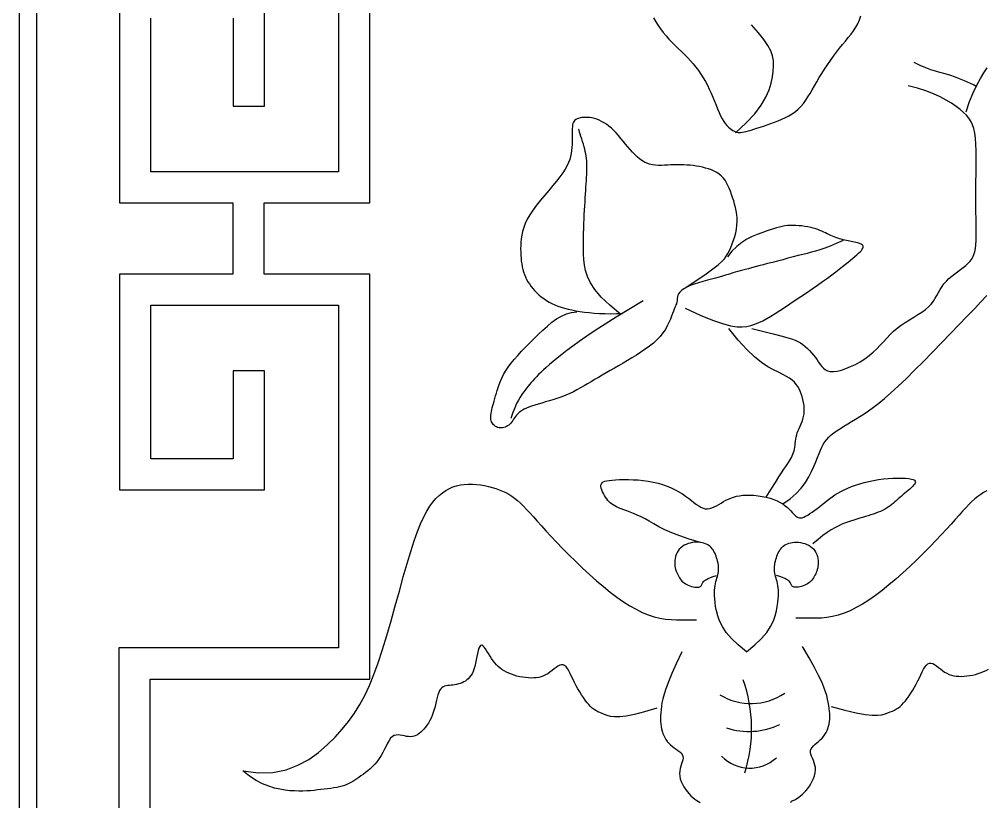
# Model space of a CAD drawing. Extents: x -66030 to 95157, y -13132 to 45879.
# Drawn here: x -26353.4 to -26138.9, y 32198.7 to 32372.2 of the extents above; entities that cross this region are included whole.
import ezdxf

# ---------------------------------------------------------------- set-up
doc = ezdxf.new("R2010")
doc.units = 0
doc.header["$LTSCALE"] = 100
doc.header["$MEASUREMENT"] = 0
for name, color, linetype in [('3', 11, 'CONTINUOUS'), ('4', 121, 'CONTINUOUS'), ('7', 105, 'CONTINUOUS')]:
    doc.layers.add(name, color=color, linetype=linetype)

msp = doc.modelspace()

# ---------------------------------------------------------------- linework, layer by layer
at = {"layer": '3'}
msp.add_lwpolyline([(-26349.53, 31903.86), (-26349.53, 32585.08), (-26033.83, 32585.08), (-26033.83, 31903.86)], close=True, dxfattribs=at)
at = {"layer": '4'}
msp.add_lwpolyline([(-26353.38, 31900.01), (-26353.38, 32588.93), (-26029.98, 32588.93), (-26029.98, 31900.01)], close=True, dxfattribs=at)
at = {"layer": '7'}
for points in [[(-26324.36, 32040.05), (-26324.36, 32225.86), (-26275.68, 32225.86), (-26275.68, 32315.67), (-26299.13, 32315.67), (-26299.13, 32331.43), (-26275.68, 32331.43), (-26275.68, 32414.32), (-26324.36, 32414.32), (-26324.36, 32459.86), (-26207.81, 32459.86), (-26207.81, 32490.47), (-26191.68, 32490.47), (-26175.55, 32490.47), (-26175.55, 32459.86), (-26059, 32459.86)], [(-26282.61, 32407.39), (-26282.61, 32338.36), (-26324.23, 32338.36), (-26324.23, 32372.39)], [(-26331.16, 32379.32), (-26331.16, 32331.43), (-26306.06, 32331.43), (-26306.06, 32315.67), (-26331.16, 32315.67), (-26331.16, 32267.79), (-26299.05, 32267.79), (-26299.05, 32294.23), (-26305.98, 32294.23), (-26305.98, 32274.72), (-26324.23, 32274.72), (-26324.23, 32308.74), (-26282.61, 32308.74), (-26282.61, 32232.79), (-26331.29, 32232.79), (-26331.29, 32033.12)], [(-26305.98, 32372.39), (-26305.98, 32352.87), (-26299.05, 32352.87), (-26299.05, 32379.32)], [(-26212.75, 32372.47), (-26212.28, 32371.64), (-26211.77, 32370.83), (-26211.22, 32370.02), (-26210.63, 32369.25), (-26210.01, 32368.49), (-26209.36, 32367.77), (-26208.68, 32367.06), (-26208, 32366.38), (-26207.3, 32365.71), (-26206.6, 32365.04), (-26205.92, 32364.37), (-26205.24, 32363.69), (-26204.59, 32362.99), (-26203.97, 32362.27), (-26203.38, 32361.54), (-26202.81, 32360.78), (-26202.28, 32360), (-26201.77, 32359.2), (-26201.29, 32358.37), (-26200.84, 32357.53), (-26200.42, 32356.66), (-26200.01, 32355.78), (-26199.64, 32354.88), (-26199.27, 32354), (-26198.92, 32353.13), (-26198.58, 32352.29), (-26198.25, 32351.5), (-26197.91, 32350.77), (-26197.57, 32350.11), (-26197.22, 32349.53), (-26196.87, 32349.03), (-26196.52, 32348.61), (-26196.16, 32348.25), (-26195.82, 32347.95), (-26195.49, 32347.71), (-26195.16, 32347.51), (-26194.86, 32347.36), (-26194.58, 32347.24), (-26194.31, 32347.15), (-26194.03, 32347.1), (-26193.74, 32347.07), (-26193.43, 32347.09), (-26193.09, 32347.13), (-26192.7, 32347.2), (-26192.25, 32347.31), (-26191.73, 32347.44), (-26191.15, 32347.61), (-26190.52, 32347.8), (-26189.84, 32348.01), (-26189.12, 32348.24), (-26188.37, 32348.5), (-26187.59, 32348.77), (-26186.78, 32349.05), (-26185.97, 32349.35), (-26185.15, 32349.67), (-26184.34, 32350.01), (-26183.54, 32350.38), (-26182.77, 32350.79), (-26182.03, 32351.23), (-26181.33, 32351.72), (-26180.68, 32352.26), (-26180.09, 32352.86), (-26179.55, 32353.5), (-26179.04, 32354.2), (-26178.55, 32354.94), (-26178.08, 32355.73), (-26177.6, 32356.56), (-26177.11, 32357.42), (-26176.6, 32358.31), (-26176.04, 32359.24), (-26175.46, 32360.18), (-26174.85, 32361.14), (-26174.21, 32362.1), (-26173.56, 32363.04), (-26172.89, 32363.97), (-26172.22, 32364.88), (-26171.55, 32365.74), (-26170.88, 32366.56), (-26170.23, 32367.35), (-26169.59, 32368.11), (-26168.99, 32368.86), (-26168.44, 32369.62), (-26167.93, 32370.39), (-26167.48, 32371.19), (-26167.1, 32372.02), (-26166.79, 32372.91)], [(-26194.63, 32346.99), (-26192.23, 32349.18), (-26190.34, 32351.23), (-26188.9, 32353.13), (-26187.85, 32354.89), (-26187.12, 32356.52), (-26186.66, 32358.02), (-26186.38, 32359.41), (-26186.23, 32360.67), (-26186.17, 32361.84), (-26186.21, 32362.94), (-26186.4, 32364.03), (-26186.78, 32365.15), (-26187.4, 32366.36), (-26188.29, 32367.69), (-26189.49, 32369.19), (-26191.05, 32370.92)], [(-26141.24, 32357.29), (-26141.84, 32357.6), (-26142.48, 32357.91), (-26143.15, 32358.23), (-26143.84, 32358.54), (-26144.56, 32358.85), (-26145.29, 32359.15), (-26146.05, 32359.43), (-26146.83, 32359.68), (-26147.62, 32359.91), (-26148.44, 32360.13), (-26149.32, 32360.37), (-26150.26, 32360.65), (-26151.28, 32360.98), (-26152.4, 32361.4), (-26153.64, 32361.92), (-26155.01, 32362.57)], [(-26143.46, 32351.67), (-26142.71, 32353.91), (-26141.92, 32355.86), (-26141.11, 32357.55), (-26140.31, 32359.01), (-26139.54, 32360.28), (-26138.81, 32361.38)], [(-26190.96, 32303.57), (-26188.34, 32302.92), (-26186.23, 32302.4), (-26184.55, 32301.97), (-26183.23, 32301.62), (-26182.21, 32301.31), (-26181.41, 32301.03), (-26180.77, 32300.74), (-26180.21, 32300.42), (-26179.67, 32300.05), (-26179.16, 32299.64), (-26178.66, 32299.19), (-26178.18, 32298.7), (-26177.73, 32298.2), (-26177.29, 32297.68), (-26176.89, 32297.15), (-26176.51, 32296.63), (-26176.17, 32296.11), (-26175.83, 32295.62), (-26175.48, 32295.18), (-26175.1, 32294.78), (-26174.67, 32294.46), (-26174.17, 32294.22), (-26173.58, 32294.08), (-26172.88, 32294.06), (-26172.05, 32294.16), (-26171.13, 32294.39), (-26170.13, 32294.72), (-26169.08, 32295.14), (-26168.01, 32295.65), (-26166.95, 32296.24), (-26165.92, 32296.89), (-26164.96, 32297.59), (-26164.08, 32298.33), (-26163.27, 32299.1), (-26162.51, 32299.88), (-26161.78, 32300.67), (-26161.06, 32301.46), (-26160.33, 32302.23), (-26159.57, 32302.98), (-26158.76, 32303.68), (-26157.88, 32304.34), (-26156.96, 32304.96), (-26156.02, 32305.54), (-26155.08, 32306.11), (-26154.16, 32306.67), (-26153.29, 32307.23), (-26152.5, 32307.79), (-26151.8, 32308.38), (-26151.21, 32309), (-26150.72, 32309.63), (-26150.3, 32310.29), (-26149.93, 32310.95), (-26149.57, 32311.61), (-26149.21, 32312.26), (-26148.82, 32312.9), (-26148.38, 32313.51), (-26147.86, 32314.1), (-26147.28, 32314.66), (-26146.66, 32315.19), (-26146.01, 32315.7), (-26145.36, 32316.19), (-26144.72, 32316.67), (-26144.12, 32317.13), (-26143.56, 32317.57), (-26143.08, 32318.01), (-26142.66, 32318.46), (-26142.3, 32318.92), (-26142, 32319.43), (-26141.75, 32319.99), (-26141.56, 32320.62), (-26141.42, 32321.35), (-26141.32, 32322.17), (-26141.25, 32323.11), (-26141.23, 32324.17), (-26141.22, 32325.33), (-26141.24, 32326.61), (-26141.26, 32327.98), (-26141.29, 32329.44), (-26141.31, 32331), (-26141.32, 32332.64), (-26141.31, 32334.36), (-26141.29, 32336.13), (-26141.27, 32337.9), (-26141.25, 32339.66), (-26141.25, 32341.36), (-26141.27, 32342.97), (-26141.33, 32344.46), (-26141.42, 32345.79), (-26141.57, 32346.94), (-26141.78, 32347.93), (-26142.05, 32348.79), (-26142.41, 32349.55), (-26142.85, 32350.24), (-26143.39, 32350.88), (-26144.03, 32351.51), (-26144.79, 32352.15), (-26145.68, 32352.83), (-26146.7, 32353.54), (-26147.87, 32354.26), (-26149.2, 32354.97), (-26150.69, 32355.67), (-26152.37, 32356.32), (-26154.23, 32356.92), (-26156.29, 32357.44)], [(-26205.74, 32312.6), (-26203.15, 32314.33), (-26201.13, 32315.72), (-26199.6, 32316.83), (-26198.46, 32317.72), (-26197.65, 32318.45), (-26197.07, 32319.07), (-26196.65, 32319.65), (-26196.31, 32320.24), (-26195.97, 32320.88), (-26195.64, 32321.59), (-26195.33, 32322.35), (-26195.04, 32323.15), (-26194.78, 32323.97), (-26194.56, 32324.81), (-26194.39, 32325.65), (-26194.28, 32326.49), (-26194.24, 32327.31), (-26194.26, 32328.12), (-26194.34, 32328.91), (-26194.46, 32329.68), (-26194.62, 32330.44), (-26194.8, 32331.19), (-26195.01, 32331.92), (-26195.24, 32332.64), (-26195.47, 32333.35), (-26195.72, 32334.03), (-26195.98, 32334.7), (-26196.27, 32335.33), (-26196.58, 32335.93), (-26196.93, 32336.48), (-26197.32, 32337), (-26197.75, 32337.46), (-26198.23, 32337.86), (-26198.76, 32338.21), (-26199.33, 32338.52), (-26199.93, 32338.78), (-26200.56, 32339), (-26201.22, 32339.19), (-26201.89, 32339.35), (-26202.57, 32339.49), (-26203.26, 32339.61), (-26203.96, 32339.71), (-26204.66, 32339.79), (-26205.36, 32339.85), (-26206.07, 32339.89), (-26206.78, 32339.91), (-26207.49, 32339.91), (-26208.21, 32339.9), (-26208.92, 32339.87), (-26209.63, 32339.82), (-26210.33, 32339.79), (-26211.02, 32339.76), (-26211.7, 32339.76), (-26212.37, 32339.8), (-26213.02, 32339.89), (-26213.64, 32340.03), (-26214.24, 32340.25), (-26214.81, 32340.52), (-26215.37, 32340.86), (-26215.91, 32341.25), (-26216.44, 32341.7), (-26216.96, 32342.19), (-26217.47, 32342.72), (-26217.98, 32343.29), (-26218.49, 32343.89), (-26219, 32344.51), (-26219.51, 32345.14), (-26220.03, 32345.76), (-26220.55, 32346.38), (-26221.07, 32346.97), (-26221.59, 32347.53), (-26222.12, 32348.04), (-26222.66, 32348.49), (-26223.2, 32348.89), (-26223.75, 32349.24), (-26224.29, 32349.54), (-26224.83, 32349.79), (-26225.36, 32349.99), (-26225.89, 32350.15), (-26226.4, 32350.28), (-26226.9, 32350.36), (-26227.39, 32350.41), (-26227.85, 32350.42), (-26228.29, 32350.4), (-26228.71, 32350.36), (-26229.08, 32350.28), (-26229.43, 32350.19), (-26229.73, 32350.07), (-26229.99, 32349.93), (-26230.2, 32349.77), (-26230.38, 32349.58), (-26230.53, 32349.35), (-26230.64, 32349.08), (-26230.72, 32348.77), (-26230.78, 32348.4), (-26230.82, 32347.97), (-26230.83, 32347.48), (-26230.84, 32346.94), (-26230.83, 32346.35), (-26230.83, 32345.73), (-26230.84, 32345.08), (-26230.85, 32344.42), (-26230.89, 32343.75), (-26230.95, 32343.09), (-26231.04, 32342.43), (-26231.18, 32341.77), (-26231.37, 32341.11), (-26231.63, 32340.42), (-26231.96, 32339.71), (-26232.38, 32338.95), (-26232.9, 32338.13), (-26233.53, 32337.25), (-26234.27, 32336.3), (-26235.1, 32335.29), (-26235.99, 32334.23), (-26236.91, 32333.15), (-26237.82, 32332.05), (-26238.69, 32330.96), (-26239.49, 32329.88), (-26240.18, 32328.84), (-26240.76, 32327.85), (-26241.21, 32326.9), (-26241.56, 32326), (-26241.81, 32325.14), (-26241.99, 32324.31), (-26242.11, 32323.51), (-26242.18, 32322.74), (-26242.22, 32321.99), (-26242.24, 32321.26), (-26242.23, 32320.56), (-26242.21, 32319.87), (-26242.16, 32319.2), (-26242.09, 32318.54), (-26242, 32317.91), (-26241.89, 32317.3), (-26241.75, 32316.7), (-26241.58, 32316.13), (-26241.39, 32315.57), (-26241.17, 32315.03), (-26240.91, 32314.5), (-26240.63, 32313.98), (-26240.31, 32313.48), (-26239.96, 32312.98), (-26239.57, 32312.5), (-26239.15, 32312.02), (-26238.69, 32311.55), (-26238.19, 32311.09), (-26237.66, 32310.65), (-26237.11, 32310.23), (-26236.53, 32309.84), (-26235.92, 32309.47), (-26235.29, 32309.13), (-26234.64, 32308.82), (-26233.97, 32308.55), (-26233.26, 32308.3), (-26232.52, 32308.08), (-26231.74, 32307.88), (-26230.91, 32307.7), (-26230.03, 32307.53), (-26229.1, 32307.38), (-26228.1, 32307.25), (-26227.05, 32307.12), (-26225.93, 32307.02), (-26224.77, 32306.94), (-26223.56, 32306.89), (-26222.3, 32306.88), (-26221, 32306.9), (-26219.66, 32306.96)], [(-26220.02, 32306.73), (-26222.47, 32308.76), (-26224.36, 32310.58), (-26225.77, 32312.24), (-26226.77, 32313.74), (-26227.44, 32315.13), (-26227.85, 32316.43), (-26228.08, 32317.67), (-26228.2, 32318.87), (-26228.27, 32320.06), (-26228.32, 32321.25), (-26228.33, 32322.41), (-26228.32, 32323.56), (-26228.3, 32324.69), (-26228.26, 32325.79), (-26228.22, 32326.86), (-26228.17, 32327.89), (-26228.12, 32328.89), (-26228.07, 32329.85), (-26228.01, 32330.78), (-26227.96, 32331.67), (-26227.91, 32332.54), (-26227.86, 32333.37), (-26227.81, 32334.17), (-26227.76, 32334.95), (-26227.71, 32335.7), (-26227.66, 32336.42), (-26227.62, 32337.12), (-26227.58, 32337.8), (-26227.56, 32338.44), (-26227.54, 32339.07), (-26227.54, 32339.67), (-26227.56, 32340.24), (-26227.59, 32340.79), (-26227.64, 32341.31), (-26227.72, 32341.83), (-26227.81, 32342.34), (-26227.91, 32342.86), (-26228.04, 32343.38), (-26228.18, 32343.92), (-26228.34, 32344.48), (-26228.51, 32345.06), (-26228.69, 32345.64), (-26228.86, 32346.21), (-26229.03, 32346.73), (-26229.17, 32347.17), (-26229.29, 32347.52), (-26229.36, 32347.75), (-26229.39, 32347.83)], [(-26205.73, 32308.08), (-26202.43, 32306.59), (-26199.72, 32305.48), (-26197.51, 32304.71), (-26195.72, 32304.22), (-26194.27, 32303.98), (-26193.09, 32303.93), (-26192.08, 32304.04), (-26191.17, 32304.26), (-26190.3, 32304.54), (-26189.43, 32304.9), (-26188.56, 32305.31), (-26187.68, 32305.78), (-26186.76, 32306.32), (-26185.8, 32306.91), (-26184.79, 32307.57), (-26183.71, 32308.28), (-26182.57, 32309.04), (-26181.36, 32309.85), (-26180.12, 32310.69), (-26178.88, 32311.54), (-26177.64, 32312.39), (-26176.44, 32313.22), (-26175.29, 32314.03), (-26174.23, 32314.79), (-26173.26, 32315.5), (-26172.38, 32316.16), (-26171.59, 32316.77), (-26170.88, 32317.33), (-26170.23, 32317.85), (-26169.63, 32318.33), (-26169.09, 32318.78), (-26168.59, 32319.2), (-26168.13, 32319.6), (-26167.7, 32319.97), (-26167.31, 32320.31), (-26166.98, 32320.63), (-26166.7, 32320.92), (-26166.49, 32321.19), (-26166.35, 32321.43), (-26166.28, 32321.64), (-26166.3, 32321.84), (-26166.39, 32322), (-26166.54, 32322.15), (-26166.74, 32322.28), (-26166.99, 32322.39), (-26167.28, 32322.49), (-26167.59, 32322.58), (-26167.91, 32322.66), (-26168.25, 32322.74), (-26168.59, 32322.8), (-26168.93, 32322.87), (-26169.29, 32322.94), (-26169.65, 32323.01), (-26170.01, 32323.09), (-26170.39, 32323.18), (-26170.76, 32323.27), (-26171.15, 32323.38), (-26171.54, 32323.5), (-26171.93, 32323.63), (-26172.33, 32323.77), (-26172.72, 32323.92), (-26173.11, 32324.08), (-26173.5, 32324.25), (-26173.89, 32324.43), (-26174.27, 32324.61), (-26174.65, 32324.79), (-26175.04, 32324.98), (-26175.44, 32325.16), (-26175.87, 32325.35), (-26176.32, 32325.52), (-26176.81, 32325.69), (-26177.35, 32325.85), (-26177.93, 32326), (-26178.56, 32326.13), (-26179.21, 32326.24), (-26179.88, 32326.33), (-26180.56, 32326.4), (-26181.23, 32326.45), (-26181.88, 32326.47), (-26182.51, 32326.46), (-26183.11, 32326.42), (-26183.68, 32326.34), (-26184.26, 32326.24), (-26184.85, 32326.1), (-26185.49, 32325.92), (-26186.18, 32325.71), (-26186.94, 32325.46), (-26187.81, 32325.17), (-26188.77, 32324.84), (-26189.83, 32324.45), (-26190.94, 32323.98), (-26192.08, 32323.39), (-26193.22, 32322.67), (-26194.34, 32321.79), (-26195.39, 32320.74), (-26196.36, 32319.47)], [(-26170.7, 32323.14), (-26172.26, 32322.45), (-26173.62, 32321.89), (-26174.81, 32321.43), (-26175.87, 32321.07), (-26176.85, 32320.77), (-26177.79, 32320.5), (-26178.72, 32320.26), (-26179.69, 32320.02), (-26180.73, 32319.75), (-26181.83, 32319.47), (-26182.97, 32319.17), (-26184.13, 32318.86), (-26185.28, 32318.56), (-26186.4, 32318.26), (-26187.48, 32317.98), (-26188.48, 32317.71), (-26189.41, 32317.47), (-26190.25, 32317.25), (-26191.03, 32317.05), (-26191.73, 32316.86), (-26192.39, 32316.69), (-26193, 32316.53), (-26193.57, 32316.37), (-26194.12, 32316.22), (-26194.65, 32316.07), (-26195.17, 32315.91), (-26195.7, 32315.75), (-26196.26, 32315.58), (-26196.85, 32315.41), (-26197.5, 32315.22), (-26198.21, 32315.01), (-26199.01, 32314.79), (-26199.89, 32314.56), (-26200.84, 32314.3), (-26201.81, 32314.03), (-26202.79, 32313.73), (-26203.74, 32313.43), (-26204.62, 32313.11), (-26205.41, 32312.77), (-26206.07, 32312.42), (-26206.58, 32312.06), (-26206.95, 32311.69), (-26207.21, 32311.32), (-26207.38, 32310.96), (-26207.47, 32310.61), (-26207.52, 32310.28), (-26207.54, 32309.98), (-26207.56, 32309.71), (-26207.6, 32309.47), (-26207.65, 32309.25), (-26207.72, 32309.04), (-26207.82, 32308.82), (-26207.93, 32308.56), (-26208.06, 32308.27), (-26208.21, 32307.91), (-26208.38, 32307.47), (-26208.57, 32306.94), (-26208.79, 32306.33), (-26209.04, 32305.66), (-26209.35, 32304.93), (-26209.72, 32304.18), (-26210.16, 32303.4), (-26210.68, 32302.61), (-26211.3, 32301.84), (-26212.01, 32301.09), (-26212.8, 32300.36), (-26213.67, 32299.66), (-26214.6, 32298.98), (-26215.56, 32298.33), (-26216.56, 32297.69), (-26217.56, 32297.08), (-26218.56, 32296.48), (-26219.54, 32295.91), (-26220.51, 32295.35), (-26221.45, 32294.81), (-26222.37, 32294.28), (-26223.27, 32293.76), (-26224.15, 32293.26), (-26225, 32292.76), (-26225.83, 32292.28), (-26226.63, 32291.8), (-26227.41, 32291.33), (-26228.19, 32290.87), (-26228.97, 32290.42), (-26229.75, 32289.99), (-26230.54, 32289.58), (-26231.36, 32289.19), (-26232.21, 32288.82), (-26233.09, 32288.47), (-26234, 32288.15), (-26234.91, 32287.85), (-26235.82, 32287.57), (-26236.71, 32287.31), (-26237.57, 32287.05), (-26238.38, 32286.81), (-26239.13, 32286.58), (-26239.81, 32286.35), (-26240.41, 32286.13), (-26240.95, 32285.91), (-26241.43, 32285.68), (-26241.86, 32285.45), (-26242.24, 32285.21), (-26242.57, 32284.95), (-26242.87, 32284.68), (-26243.13, 32284.39), (-26243.37, 32284.09), (-26243.59, 32283.78), (-26243.8, 32283.48), (-26244, 32283.18), (-26244.2, 32282.89), (-26244.41, 32282.62), (-26244.63, 32282.37), (-26244.87, 32282.16), (-26245.12, 32281.98), (-26245.39, 32281.83), (-26245.67, 32281.71), (-26245.95, 32281.63), (-26246.24, 32281.57), (-26246.52, 32281.55), (-26246.8, 32281.56), (-26247.08, 32281.6), (-26247.35, 32281.67), (-26247.6, 32281.77), (-26247.84, 32281.9), (-26248.06, 32282.05), (-26248.26, 32282.23), (-26248.43, 32282.43), (-26248.57, 32282.65), (-26248.68, 32282.88), (-26248.76, 32283.14), (-26248.82, 32283.42), (-26248.84, 32283.72), (-26248.84, 32284.05), (-26248.82, 32284.39), (-26248.77, 32284.76), (-26248.71, 32285.16), (-26248.62, 32285.57), (-26248.52, 32286.02), (-26248.4, 32286.49), (-26248.26, 32286.99), (-26248.12, 32287.51), (-26247.96, 32288.05), (-26247.79, 32288.63), (-26247.62, 32289.22), (-26247.44, 32289.85), (-26247.23, 32290.5), (-26247.01, 32291.17), (-26246.74, 32291.88), (-26246.42, 32292.61), (-26246.03, 32293.37), (-26245.58, 32294.17), (-26245.04, 32294.99), (-26244.41, 32295.84), (-26243.69, 32296.73), (-26242.9, 32297.63), (-26242.06, 32298.55), (-26241.16, 32299.48), (-26240.22, 32300.43), (-26239.26, 32301.37), (-26238.28, 32302.31), (-26237.3, 32303.25), (-26236.31, 32304.15), (-26235.3, 32304.98), (-26234.27, 32305.73), (-26233.2, 32306.36), (-26232.1, 32306.85), (-26230.96, 32307.16), (-26229.76, 32307.27)], [(-26184.09, 32264.68), (-26182.51, 32265.81), (-26181.16, 32267), (-26180.04, 32268.22), (-26179.11, 32269.47), (-26178.34, 32270.7), (-26177.72, 32271.89), (-26177.2, 32273.02), (-26176.77, 32274.06), (-26176.4, 32275), (-26176.07, 32275.84), (-26175.76, 32276.59), (-26175.46, 32277.27), (-26175.14, 32277.88), (-26174.79, 32278.45), (-26174.39, 32278.98), (-26173.93, 32279.49), (-26173.39, 32279.99), (-26172.77, 32280.48), (-26172.09, 32280.96), (-26171.35, 32281.45), (-26170.55, 32281.95), (-26169.72, 32282.45), (-26168.86, 32282.97), (-26167.97, 32283.5), (-26167.06, 32284.06), (-26166.11, 32284.66), (-26165.11, 32285.34), (-26164.03, 32286.12), (-26162.86, 32287.03), (-26161.56, 32288.09), (-26160.14, 32289.34), (-26158.55, 32290.79), (-26156.8, 32292.47), (-26154.91, 32294.32), (-26152.93, 32296.31), (-26150.91, 32298.37), (-26148.88, 32300.46), (-26146.9, 32302.51), (-26145, 32304.49), (-26143.22, 32306.32), (-26141.62, 32307.99), (-26140.18, 32309.51), (-26138.9, 32310.93)], [(-26215.1, 32309.71), (-26218.26, 32307.82), (-26221.06, 32306.1), (-26223.52, 32304.55), (-26225.69, 32303.15), (-26227.58, 32301.87), (-26229.23, 32300.72), (-26230.69, 32299.68), (-26231.97, 32298.72), (-26233.11, 32297.84), (-26234.13, 32297.03), (-26235.03, 32296.29), (-26235.84, 32295.61), (-26236.55, 32294.98), (-26237.18, 32294.4), (-26237.74, 32293.86), (-26238.25, 32293.36), (-26238.71, 32292.89), (-26239.14, 32292.45), (-26239.53, 32292.02), (-26239.9, 32291.61), (-26240.25, 32291.2), (-26240.59, 32290.79), (-26240.93, 32290.37), (-26241.27, 32289.94), (-26241.62, 32289.48), (-26241.98, 32288.97), (-26242.35, 32288.4), (-26242.73, 32287.73), (-26243.13, 32286.94), (-26243.55, 32286.02), (-26243.98, 32284.94), (-26244.43, 32283.66)], [(-26187.8, 32266.18), (-26186.68, 32268), (-26185.75, 32269.48), (-26184.99, 32270.67), (-26184.38, 32271.62), (-26183.88, 32272.37), (-26183.48, 32272.96), (-26183.16, 32273.44), (-26182.88, 32273.86), (-26182.63, 32274.25), (-26182.41, 32274.63), (-26182.21, 32275), (-26182.03, 32275.36), (-26181.88, 32275.72), (-26181.74, 32276.08), (-26181.63, 32276.46), (-26181.54, 32276.85), (-26181.47, 32277.26), (-26181.41, 32277.69), (-26181.36, 32278.13), (-26181.3, 32278.59), (-26181.24, 32279.06), (-26181.15, 32279.53), (-26181.04, 32280.01), (-26180.9, 32280.49), (-26180.72, 32280.97), (-26180.52, 32281.45), (-26180.3, 32281.95), (-26180.07, 32282.45), (-26179.86, 32282.97), (-26179.67, 32283.51), (-26179.51, 32284.07), (-26179.4, 32284.66), (-26179.35, 32285.27), (-26179.36, 32285.91), (-26179.41, 32286.55), (-26179.51, 32287.21), (-26179.65, 32287.85), (-26179.82, 32288.49), (-26180.03, 32289.1), (-26180.26, 32289.68), (-26180.51, 32290.22), (-26180.8, 32290.73), (-26181.14, 32291.21), (-26181.54, 32291.67), (-26182.03, 32292.11), (-26182.61, 32292.55), (-26183.3, 32292.98), (-26184.11, 32293.42), (-26185.06, 32293.88), (-26186.16, 32294.42), (-26187.41, 32295.12), (-26188.82, 32296.05), (-26190.38, 32297.29), (-26192.11, 32298.91), (-26194.02, 32300.98), (-26196.09, 32303.57)], [(-26202.38, 32256.17), (-26204.84, 32256.87), (-26206.95, 32257.58), (-26208.74, 32258.28), (-26210.26, 32258.97), (-26211.57, 32259.63), (-26212.71, 32260.26), (-26213.72, 32260.84), (-26214.65, 32261.37), (-26215.54, 32261.83), (-26216.4, 32262.23), (-26217.21, 32262.59), (-26217.98, 32262.89), (-26218.7, 32263.17), (-26219.36, 32263.41), (-26219.97, 32263.64), (-26220.51, 32263.85), (-26220.98, 32264.05), (-26221.39, 32264.26), (-26221.76, 32264.47), (-26222.08, 32264.69), (-26222.37, 32264.93), (-26222.64, 32265.19), (-26222.89, 32265.48), (-26223.14, 32265.81), (-26223.4, 32266.17), (-26223.65, 32266.56), (-26223.88, 32266.97), (-26224.09, 32267.39), (-26224.26, 32267.8), (-26224.38, 32268.19), (-26224.44, 32268.55), (-26224.43, 32268.87), (-26224.34, 32269.15), (-26224.17, 32269.37), (-26223.91, 32269.56), (-26223.56, 32269.71), (-26223.12, 32269.82), (-26222.58, 32269.92), (-26221.93, 32269.98), (-26221.18, 32270.04), (-26220.32, 32270.08), (-26219.38, 32270.1), (-26218.36, 32270.1), (-26217.29, 32270.07), (-26216.18, 32270), (-26215.06, 32269.9), (-26213.94, 32269.75), (-26212.84, 32269.55), (-26211.78, 32269.29), (-26210.76, 32268.98), (-26209.79, 32268.63), (-26208.86, 32268.24), (-26207.98, 32267.81), (-26207.15, 32267.37), (-26206.38, 32266.9), (-26205.66, 32266.42), (-26205, 32265.94), (-26204.39, 32265.46), (-26203.81, 32265.01), (-26203.28, 32264.6), (-26202.77, 32264.24), (-26202.27, 32263.94), (-26201.79, 32263.72), (-26201.31, 32263.6), (-26200.82, 32263.59), (-26200.33, 32263.66), (-26199.83, 32263.82), (-26199.33, 32264.03), (-26198.82, 32264.29), (-26198.31, 32264.59), (-26197.78, 32264.89), (-26197.26, 32265.2), (-26196.73, 32265.49), (-26196.18, 32265.75), (-26195.61, 32266), (-26195.02, 32266.21), (-26194.39, 32266.38), (-26193.72, 32266.52), (-26193, 32266.62), (-26192.23, 32266.67), (-26191.4, 32266.66), (-26190.52, 32266.61), (-26189.61, 32266.51), (-26188.7, 32266.37), (-26187.8, 32266.18), (-26186.93, 32265.95), (-26186.11, 32265.68), (-26185.36, 32265.38), (-26184.69, 32265.04), (-26184.09, 32264.68), (-26183.57, 32264.3), (-26183.11, 32263.92), (-26182.71, 32263.54), (-26182.35, 32263.17), (-26182.03, 32262.82), (-26181.74, 32262.5), (-26181.47, 32262.22), (-26181.22, 32261.99), (-26180.97, 32261.8), (-26180.72, 32261.67), (-26180.45, 32261.6), (-26180.16, 32261.59), (-26179.84, 32261.64), (-26179.47, 32261.76), (-26179.05, 32261.96), (-26178.6, 32262.22), (-26178.1, 32262.54), (-26177.58, 32262.9), (-26177.03, 32263.29), (-26176.48, 32263.71), (-26175.92, 32264.15), (-26175.36, 32264.58), (-26174.81, 32265.02), (-26174.27, 32265.44), (-26173.71, 32265.86), (-26173.15, 32266.28), (-26172.55, 32266.68), (-26171.92, 32267.07), (-26171.24, 32267.46), (-26170.52, 32267.83), (-26169.73, 32268.19), (-26168.88, 32268.54), (-26167.98, 32268.87), (-26167.03, 32269.17), (-26166.05, 32269.45), (-26165.03, 32269.7), (-26163.98, 32269.92), (-26162.91, 32270.1), (-26161.82, 32270.24), (-26160.74, 32270.34), (-26159.69, 32270.41), (-26158.68, 32270.44), (-26157.75, 32270.43), (-26156.91, 32270.39), (-26156.19, 32270.32), (-26155.61, 32270.22), (-26155.18, 32270.09), (-26154.9, 32269.94), (-26154.75, 32269.76), (-26154.71, 32269.55), (-26154.76, 32269.33), (-26154.9, 32269.09), (-26155.11, 32268.84), (-26155.36, 32268.57), (-26155.66, 32268.29), (-26155.98, 32267.99), (-26156.32, 32267.69), (-26156.68, 32267.39), (-26157.06, 32267.07), (-26157.43, 32266.76), (-26157.81, 32266.44), (-26158.19, 32266.12), (-26158.55, 32265.79), (-26158.91, 32265.47), (-26159.26, 32265.16), (-26159.61, 32264.85), (-26159.97, 32264.55), (-26160.34, 32264.26), (-26160.73, 32263.99), (-26161.13, 32263.73), (-26161.56, 32263.48), (-26162, 32263.25), (-26162.48, 32263.04), (-26162.97, 32262.83), (-26163.49, 32262.63), (-26164.03, 32262.44), (-26164.59, 32262.26), (-26165.18, 32262.07), (-26165.79, 32261.89), (-26166.42, 32261.7), (-26167.06, 32261.51), (-26167.72, 32261.31), (-26168.4, 32261.1), (-26169.08, 32260.88), (-26169.76, 32260.64), (-26170.45, 32260.39), (-26171.15, 32260.11), (-26171.86, 32259.79), (-26172.6, 32259.41), (-26173.4, 32258.94), (-26174.26, 32258.37), (-26175.22, 32257.68), (-26176.27, 32256.83), (-26177.45, 32255.82)], [(-26303.86, 32205.52), (-26300.36, 32205.05), (-26297.16, 32205.15), (-26294.25, 32205.73), (-26291.61, 32206.72), (-26289.22, 32208.02), (-26287.06, 32209.55), (-26285.12, 32211.23), (-26283.37, 32212.97), (-26281.8, 32214.71), (-26280.37, 32216.46), (-26279.08, 32218.28), (-26277.9, 32220.18), (-26276.8, 32222.21), (-26275.77, 32224.42), (-26274.79, 32226.83), (-26273.82, 32229.48), (-26272.86, 32232.4), (-26271.91, 32235.53), (-26270.97, 32238.78), (-26270.04, 32242.08), (-26269.13, 32245.34), (-26268.26, 32248.49), (-26267.41, 32251.45), (-26266.6, 32254.14), (-26265.84, 32256.5), (-26265.11, 32258.55), (-26264.41, 32260.3), (-26263.72, 32261.81), (-26263.05, 32263.08), (-26262.38, 32264.17), (-26261.7, 32265.1), (-26261.02, 32265.89), (-26260.31, 32266.58), (-26259.57, 32267.18), (-26258.82, 32267.69), (-26258.05, 32268.12), (-26257.25, 32268.46), (-26256.43, 32268.72), (-26255.59, 32268.91), (-26254.73, 32269.03), (-26253.85, 32269.09), (-26252.95, 32269.08), (-26252.05, 32269.02), (-26251.15, 32268.92), (-26250.26, 32268.76), (-26249.39, 32268.57), (-26248.55, 32268.35), (-26247.74, 32268.1), (-26246.98, 32267.83), (-26246.25, 32267.53), (-26245.55, 32267.19), (-26244.87, 32266.82), (-26244.22, 32266.41), (-26243.57, 32265.94), (-26242.92, 32265.42), (-26242.27, 32264.84), (-26241.61, 32264.2), (-26240.92, 32263.49), (-26240.19, 32262.7), (-26239.42, 32261.84), (-26238.57, 32260.89), (-26237.65, 32259.86), (-26236.64, 32258.73), (-26235.52, 32257.52), (-26234.28, 32256.21), (-26232.94, 32254.82), (-26231.53, 32253.39), (-26230.04, 32251.93), (-26228.52, 32250.48), (-26226.97, 32249.04), (-26225.41, 32247.66), (-26223.87, 32246.35), (-26222.36, 32245.14), (-26220.88, 32244.02), (-26219.43, 32243.01), (-26218.02, 32242.11), (-26216.63, 32241.32), (-26215.27, 32240.65), (-26213.94, 32240.1), (-26212.64, 32239.66), (-26211.36, 32239.35), (-26210.12, 32239.15), (-26208.9, 32239.03), (-26207.71, 32238.97), (-26206.55, 32238.96), (-26205.42, 32238.98), (-26204.33, 32239.01), (-26203.26, 32239.02)], [(-26138.91, 32267.56), (-26139.59, 32267.19), (-26140.24, 32266.77), (-26140.89, 32266.31), (-26141.54, 32265.79), (-26142.19, 32265.21), (-26142.85, 32264.57), (-26143.54, 32263.85), (-26144.27, 32263.07), (-26145.04, 32262.2), (-26145.89, 32261.26), (-26146.81, 32260.22), (-26147.82, 32259.1), (-26148.94, 32257.88), (-26150.18, 32256.57), (-26151.52, 32255.19), (-26152.93, 32253.76), (-26154.42, 32252.3), (-26155.94, 32250.84), (-26157.49, 32249.41), (-26159.05, 32248.03), (-26160.59, 32246.72), (-26162.1, 32245.5), (-26163.58, 32244.39), (-26165.03, 32243.38), (-26166.45, 32242.48), (-26167.83, 32241.69), (-26169.19, 32241.02), (-26170.52, 32240.46), (-26171.82, 32240.03), (-26173.1, 32239.72), (-26174.34, 32239.51), (-26175.56, 32239.39), (-26176.75, 32239.34), (-26177.91, 32239.33), (-26179.04, 32239.35), (-26180.13, 32239.38), (-26181.2, 32239.39)], [(-26192.17, 32231.92), (-26194.03, 32233.41), (-26195.51, 32234.84), (-26196.65, 32236.21), (-26197.51, 32237.51), (-26198.12, 32238.74), (-26198.55, 32239.89), (-26198.83, 32240.96), (-26199.01, 32241.94), (-26199.13, 32242.82), (-26199.22, 32243.62), (-26199.26, 32244.34), (-26199.26, 32244.99), (-26199.24, 32245.58), (-26199.19, 32246.11), (-26199.12, 32246.6), (-26199.04, 32247.05), (-26198.94, 32247.48), (-26198.84, 32247.88), (-26198.73, 32248.26), (-26198.63, 32248.62), (-26198.54, 32248.98), (-26198.46, 32249.34), (-26198.4, 32249.69), (-26198.36, 32250.06), (-26198.35, 32250.43), (-26198.37, 32250.81), (-26198.41, 32251.2), (-26198.48, 32251.59), (-26198.56, 32251.98), (-26198.67, 32252.37), (-26198.78, 32252.75), (-26198.92, 32253.12), (-26199.06, 32253.48), (-26199.22, 32253.83), (-26199.39, 32254.16), (-26199.58, 32254.48), (-26199.79, 32254.77), (-26200.03, 32255.04), (-26200.29, 32255.29), (-26200.57, 32255.51), (-26200.88, 32255.7), (-26201.22, 32255.86), (-26201.59, 32256), (-26201.97, 32256.1), (-26202.38, 32256.17), (-26202.81, 32256.21), (-26203.25, 32256.21), (-26203.7, 32256.18), (-26204.16, 32256.12), (-26204.63, 32256.02), (-26205.1, 32255.89), (-26205.55, 32255.72), (-26205.98, 32255.51), (-26206.38, 32255.26), (-26206.75, 32254.98), (-26207.07, 32254.65), (-26207.35, 32254.29), (-26207.57, 32253.89), (-26207.75, 32253.47), (-26207.89, 32253.04), (-26207.98, 32252.59), (-26208.04, 32252.14), (-26208.06, 32251.71), (-26208.05, 32251.28), (-26208.02, 32250.88), (-26207.96, 32250.5), (-26207.87, 32250.14), (-26207.76, 32249.8), (-26207.64, 32249.47), (-26207.5, 32249.16), (-26207.35, 32248.87), (-26207.2, 32248.59), (-26207.03, 32248.32), (-26206.86, 32248.06), (-26206.67, 32247.81), (-26206.47, 32247.58), (-26206.24, 32247.37), (-26206, 32247.16), (-26205.72, 32246.98), (-26205.42, 32246.81), (-26205.08, 32246.66), (-26204.72, 32246.52), (-26204.35, 32246.41), (-26203.98, 32246.33), (-26203.62, 32246.26), (-26203.28, 32246.23), (-26202.98, 32246.23), (-26202.72, 32246.26), (-26202.52, 32246.32), (-26202.36, 32246.41), (-26202.24, 32246.53), (-26202.15, 32246.66), (-26202.07, 32246.81), (-26202, 32246.97), (-26201.92, 32247.14), (-26201.83, 32247.3), (-26201.71, 32247.46), (-26201.55, 32247.62), (-26201.33, 32247.78), (-26201.04, 32247.95), (-26200.65, 32248.14), (-26200.16, 32248.34), (-26199.55, 32248.57), (-26198.79, 32248.83)], [(-26192.17, 32231.92), (-26190.31, 32233.41), (-26188.83, 32234.84), (-26187.68, 32236.21), (-26186.83, 32237.51), (-26186.21, 32238.74), (-26185.79, 32239.89), (-26185.51, 32240.96), (-26185.33, 32241.94), (-26185.2, 32242.82), (-26185.12, 32243.62), (-26185.08, 32244.34), (-26185.07, 32244.99), (-26185.1, 32245.58), (-26185.14, 32246.11), (-26185.21, 32246.6), (-26185.3, 32247.05), (-26185.4, 32247.48), (-26185.5, 32247.88), (-26185.6, 32248.26), (-26185.7, 32248.62), (-26185.8, 32248.98), (-26185.88, 32249.34), (-26185.94, 32249.69), (-26185.97, 32250.06), (-26185.98, 32250.43), (-26185.96, 32250.81), (-26185.92, 32251.2), (-26185.86, 32251.59), (-26185.77, 32251.98), (-26185.67, 32252.37), (-26185.55, 32252.75), (-26185.42, 32253.12), (-26185.28, 32253.48), (-26185.12, 32253.83), (-26184.95, 32254.16), (-26184.75, 32254.48), (-26184.54, 32254.77), (-26184.31, 32255.04), (-26184.05, 32255.29), (-26183.77, 32255.51), (-26183.45, 32255.7), (-26183.11, 32255.86), (-26182.75, 32256), (-26182.36, 32256.1), (-26181.96, 32256.17), (-26181.53, 32256.21), (-26181.09, 32256.21), (-26180.64, 32256.18), (-26180.17, 32256.12), (-26179.7, 32256.02), (-26179.24, 32255.89), (-26178.79, 32255.72), (-26178.36, 32255.51), (-26177.95, 32255.26), (-26177.59, 32254.98), (-26177.26, 32254.65), (-26176.99, 32254.29), (-26176.76, 32253.89), (-26176.59, 32253.47), (-26176.45, 32253.04), (-26176.36, 32252.59), (-26176.3, 32252.14), (-26176.27, 32251.71), (-26176.28, 32251.28), (-26176.32, 32250.88), (-26176.38, 32250.5), (-26176.47, 32250.14), (-26176.57, 32249.8), (-26176.7, 32249.47), (-26176.83, 32249.16), (-26176.98, 32248.87), (-26177.14, 32248.59), (-26177.31, 32248.32), (-26177.48, 32248.06), (-26177.67, 32247.81), (-26177.87, 32247.58), (-26178.09, 32247.37), (-26178.34, 32247.16), (-26178.61, 32246.98), (-26178.92, 32246.81), (-26179.26, 32246.66), (-26179.62, 32246.52), (-26179.99, 32246.41), (-26180.36, 32246.33), (-26180.72, 32246.26), (-26181.06, 32246.23), (-26181.36, 32246.23), (-26181.62, 32246.26), (-26181.82, 32246.32), (-26181.98, 32246.41), (-26182.1, 32246.53), (-26182.19, 32246.66), (-26182.27, 32246.81), (-26182.34, 32246.97), (-26182.42, 32247.14), (-26182.51, 32247.3), (-26182.63, 32247.46), (-26182.79, 32247.62), (-26183.01, 32247.78), (-26183.3, 32247.95), (-26183.69, 32248.14), (-26184.18, 32248.34), (-26184.79, 32248.57), (-26185.54, 32248.83)], [(-26212.04, 32219.42), (-26214.77, 32218.55), (-26217.01, 32217.96), (-26218.82, 32217.61), (-26220.27, 32217.45), (-26221.41, 32217.45), (-26222.31, 32217.57), (-26223.04, 32217.75), (-26223.64, 32217.97), (-26224.18, 32218.18), (-26224.68, 32218.4), (-26225.13, 32218.62), (-26225.56, 32218.86), (-26225.97, 32219.12), (-26226.36, 32219.43), (-26226.74, 32219.77), (-26227.13, 32220.18), (-26227.53, 32220.65), (-26227.94, 32221.17), (-26228.34, 32221.75), (-26228.75, 32222.36), (-26229.15, 32223.01), (-26229.54, 32223.68), (-26229.92, 32224.37), (-26230.28, 32225.06), (-26230.62, 32225.76), (-26230.94, 32226.44), (-26231.25, 32227.07), (-26231.56, 32227.65), (-26231.86, 32228.16), (-26232.18, 32228.57), (-26232.5, 32228.86), (-26232.84, 32229.02), (-26233.2, 32229.03), (-26233.58, 32228.92), (-26233.98, 32228.71), (-26234.4, 32228.42), (-26234.83, 32228.09), (-26235.28, 32227.73), (-26235.74, 32227.37), (-26236.22, 32227.04), (-26236.7, 32226.76), (-26237.2, 32226.54), (-26237.71, 32226.36), (-26238.24, 32226.23), (-26238.78, 32226.14), (-26239.34, 32226.09), (-26239.92, 32226.08), (-26240.52, 32226.11), (-26241.14, 32226.17), (-26241.78, 32226.26), (-26242.42, 32226.38), (-26243.06, 32226.53), (-26243.68, 32226.71), (-26244.29, 32226.91), (-26244.87, 32227.14), (-26245.41, 32227.39), (-26245.92, 32227.66), (-26246.38, 32227.96), (-26246.81, 32228.29), (-26247.22, 32228.64), (-26247.6, 32229.03), (-26247.97, 32229.45), (-26248.32, 32229.91), (-26248.67, 32230.42), (-26249.02, 32230.96), (-26249.37, 32231.51), (-26249.7, 32232.04), (-26250.03, 32232.52), (-26250.33, 32232.92), (-26250.62, 32233.21), (-26250.88, 32233.36), (-26251.12, 32233.32), (-26251.32, 32233.09), (-26251.5, 32232.69), (-26251.66, 32232.16), (-26251.8, 32231.52), (-26251.94, 32230.82), (-26252.08, 32230.08), (-26252.23, 32229.36), (-26252.4, 32228.67), (-26252.59, 32228.05), (-26252.79, 32227.51), (-26253.02, 32227.03), (-26253.27, 32226.61), (-26253.55, 32226.24), (-26253.84, 32225.92), (-26254.16, 32225.65), (-26254.5, 32225.41), (-26254.85, 32225.21), (-26255.23, 32225.04), (-26255.62, 32224.89), (-26256.02, 32224.77), (-26256.43, 32224.68), (-26256.84, 32224.6), (-26257.24, 32224.53), (-26257.64, 32224.48), (-26258.03, 32224.44), (-26258.4, 32224.4), (-26258.76, 32224.34), (-26259.09, 32224.25), (-26259.41, 32224.12), (-26259.7, 32223.93), (-26259.97, 32223.67), (-26260.2, 32223.32), (-26260.4, 32222.88), (-26260.58, 32222.36), (-26260.74, 32221.77), (-26260.9, 32221.14), (-26261.05, 32220.47), (-26261.22, 32219.79), (-26261.39, 32219.1), (-26261.6, 32218.43), (-26261.83, 32217.8), (-26262.09, 32217.19), (-26262.38, 32216.63), (-26262.69, 32216.09), (-26263.01, 32215.6), (-26263.35, 32215.15), (-26263.69, 32214.73), (-26264.04, 32214.36), (-26264.39, 32214.04), (-26264.75, 32213.75), (-26265.1, 32213.52), (-26265.47, 32213.33), (-26265.85, 32213.19), (-26266.24, 32213.1), (-26266.64, 32213.07), (-26267.07, 32213.08), (-26267.52, 32213.15), (-26267.98, 32213.25), (-26268.45, 32213.35), (-26268.92, 32213.43), (-26269.38, 32213.47), (-26269.84, 32213.44), (-26270.27, 32213.32), (-26270.68, 32213.08), (-26271.06, 32212.71), (-26271.41, 32212.22), (-26271.75, 32211.64), (-26272.09, 32210.99), (-26272.43, 32210.3), (-26272.79, 32209.58), (-26273.17, 32208.88), (-26273.59, 32208.2), (-26274.05, 32207.57), (-26274.54, 32206.99), (-26275.05, 32206.46), (-26275.58, 32205.97), (-26276.12, 32205.52), (-26276.65, 32205.11), (-26277.17, 32204.72), (-26277.67, 32204.36), (-26278.13, 32204.02), (-26278.57, 32203.71), (-26279, 32203.41), (-26279.43, 32203.14), (-26279.86, 32202.89), (-26280.3, 32202.66), (-26280.77, 32202.45), (-26281.27, 32202.27), (-26281.82, 32202.1), (-26282.4, 32201.96), (-26283.02, 32201.83), (-26283.68, 32201.71), (-26284.36, 32201.61), (-26285.06, 32201.51), (-26285.78, 32201.42), (-26286.51, 32201.34), (-26287.26, 32201.25), (-26288.03, 32201.17), (-26288.82, 32201.1), (-26289.64, 32201.05), (-26290.5, 32201.01), (-26291.41, 32201.01), (-26292.37, 32201.04), (-26293.38, 32201.1), (-26294.46, 32201.22), (-26295.61, 32201.4), (-26296.82, 32201.68), (-26298.1, 32202.09), (-26299.44, 32202.65), (-26300.85, 32203.39), (-26302.32, 32204.34), (-26303.86, 32205.52)], [(-26206.52, 32231.92), (-26207.76, 32229.26), (-26208.74, 32227.05), (-26209.49, 32225.22), (-26210.05, 32223.72), (-26210.45, 32222.48), (-26210.73, 32221.46), (-26210.91, 32220.59), (-26211.03, 32219.82), (-26211.12, 32219.09), (-26211.18, 32218.39), (-26211.22, 32217.73), (-26211.23, 32217.1), (-26211.22, 32216.5), (-26211.17, 32215.92), (-26211.1, 32215.36), (-26211, 32214.82), (-26210.87, 32214.3), (-26210.71, 32213.8), (-26210.52, 32213.32), (-26210.29, 32212.86), (-26210.03, 32212.43), (-26209.74, 32212.01), (-26209.41, 32211.63), (-26209.04, 32211.27), (-26208.63, 32210.94), (-26208.2, 32210.63), (-26207.77, 32210.33), (-26207.36, 32210.04), (-26206.98, 32209.74), (-26206.66, 32209.43), (-26206.42, 32209.11), (-26206.28, 32208.76), (-26206.24, 32208.37), (-26206.29, 32207.95), (-26206.4, 32207.51), (-26206.55, 32207.03), (-26206.71, 32206.53), (-26206.86, 32206.01), (-26206.97, 32205.46), (-26207.01, 32204.9), (-26206.97, 32204.31), (-26206.84, 32203.72), (-26206.64, 32203.13), (-26206.38, 32202.54), (-26206.07, 32201.97), (-26205.71, 32201.42), (-26205.32, 32200.9), (-26204.91, 32200.42), (-26204.48, 32199.99), (-26204.05, 32199.59), (-26203.62, 32199.25), (-26203.2, 32198.95), (-26202.81, 32198.7), (-26202.44, 32198.49)], [(-26182.35, 32198.49), (-26182.26, 32198.67), (-26182.16, 32198.79), (-26182.03, 32198.87), (-26181.88, 32198.93), (-26181.7, 32199), (-26181.47, 32199.09), (-26181.2, 32199.24), (-26180.88, 32199.43), (-26180.54, 32199.67), (-26180.16, 32199.95), (-26179.77, 32200.29), (-26179.38, 32200.67), (-26178.98, 32201.1), (-26178.59, 32201.57), (-26178.22, 32202.08), (-26177.88, 32202.63), (-26177.57, 32203.21), (-26177.31, 32203.81), (-26177.1, 32204.42), (-26176.95, 32205.02), (-26176.88, 32205.62), (-26176.89, 32206.21), (-26176.98, 32206.77), (-26177.13, 32207.3), (-26177.32, 32207.81), (-26177.53, 32208.3), (-26177.72, 32208.76), (-26177.87, 32209.19), (-26177.96, 32209.6), (-26177.95, 32209.99), (-26177.84, 32210.35), (-26177.63, 32210.7), (-26177.34, 32211.03), (-26176.99, 32211.36), (-26176.6, 32211.68), (-26176.2, 32212.02), (-26175.8, 32212.37), (-26175.42, 32212.73), (-26175.08, 32213.12), (-26174.79, 32213.53), (-26174.53, 32213.97), (-26174.31, 32214.43), (-26174.12, 32214.9), (-26173.98, 32215.4), (-26173.86, 32215.91), (-26173.78, 32216.44), (-26173.72, 32216.99), (-26173.7, 32217.55), (-26173.71, 32218.13), (-26173.74, 32218.73), (-26173.81, 32219.36), (-26173.9, 32220.02), (-26174.03, 32220.7), (-26174.18, 32221.42), (-26174.37, 32222.18), (-26174.62, 32223.03), (-26174.99, 32224.03), (-26175.49, 32225.22), (-26176.18, 32226.67), (-26177.09, 32228.43), (-26178.26, 32230.55), (-26179.72, 32233.08)], [(-26173.4, 32219.79), (-26170.35, 32218.92), (-26167.86, 32218.33), (-26165.88, 32217.98), (-26164.31, 32217.82), (-26163.1, 32217.82), (-26162.16, 32217.93), (-26161.43, 32218.12), (-26160.82, 32218.34), (-26160.28, 32218.55), (-26159.78, 32218.76), (-26159.33, 32218.99), (-26158.9, 32219.22), (-26158.49, 32219.49), (-26158.1, 32219.79), (-26157.72, 32220.14), (-26157.33, 32220.55), (-26156.93, 32221.01), (-26156.52, 32221.54), (-26156.12, 32222.11), (-26155.71, 32222.73), (-26155.31, 32223.38), (-26154.92, 32224.05), (-26154.54, 32224.74), (-26154.18, 32225.43), (-26153.84, 32226.13), (-26153.52, 32226.8), (-26153.21, 32227.44), (-26152.9, 32228.02), (-26152.6, 32228.52), (-26152.28, 32228.93), (-26151.96, 32229.23), (-26151.62, 32229.39), (-26151.26, 32229.4), (-26150.88, 32229.29), (-26150.48, 32229.08), (-26150.06, 32228.79), (-26149.63, 32228.45), (-26149.18, 32228.09), (-26148.72, 32227.74), (-26148.25, 32227.41), (-26147.76, 32227.13), (-26147.26, 32226.9), (-26146.75, 32226.73), (-26146.22, 32226.6), (-26145.68, 32226.51), (-26145.12, 32226.46), (-26144.54, 32226.45), (-26143.94, 32226.48), (-26143.32, 32226.54), (-26142.68, 32226.63), (-26142.04, 32226.75), (-26141.4, 32226.9), (-26140.78, 32227.08), (-26140.17, 32227.28), (-26139.59, 32227.51), (-26139.05, 32227.76), (-26138.54, 32228.03)]]:
    msp.add_lwpolyline(points, dxfattribs=at)
for centre, radius, start, end in [((-26223.17, 32214.83), 32.15, 342.3432, 19.705), ((-26191.16, 32233.55), 13.14, 238.3492, 304.5854), ((-26191.62, 32230.24), 16.01, 251.9526, 295.1929), ((-26191.43, 32214.85), 8.74, 224.2153, 312.3168)]:
    msp.add_arc(centre, radius, start, end, dxfattribs=at)

doc.saveas('drawing.dxf')
